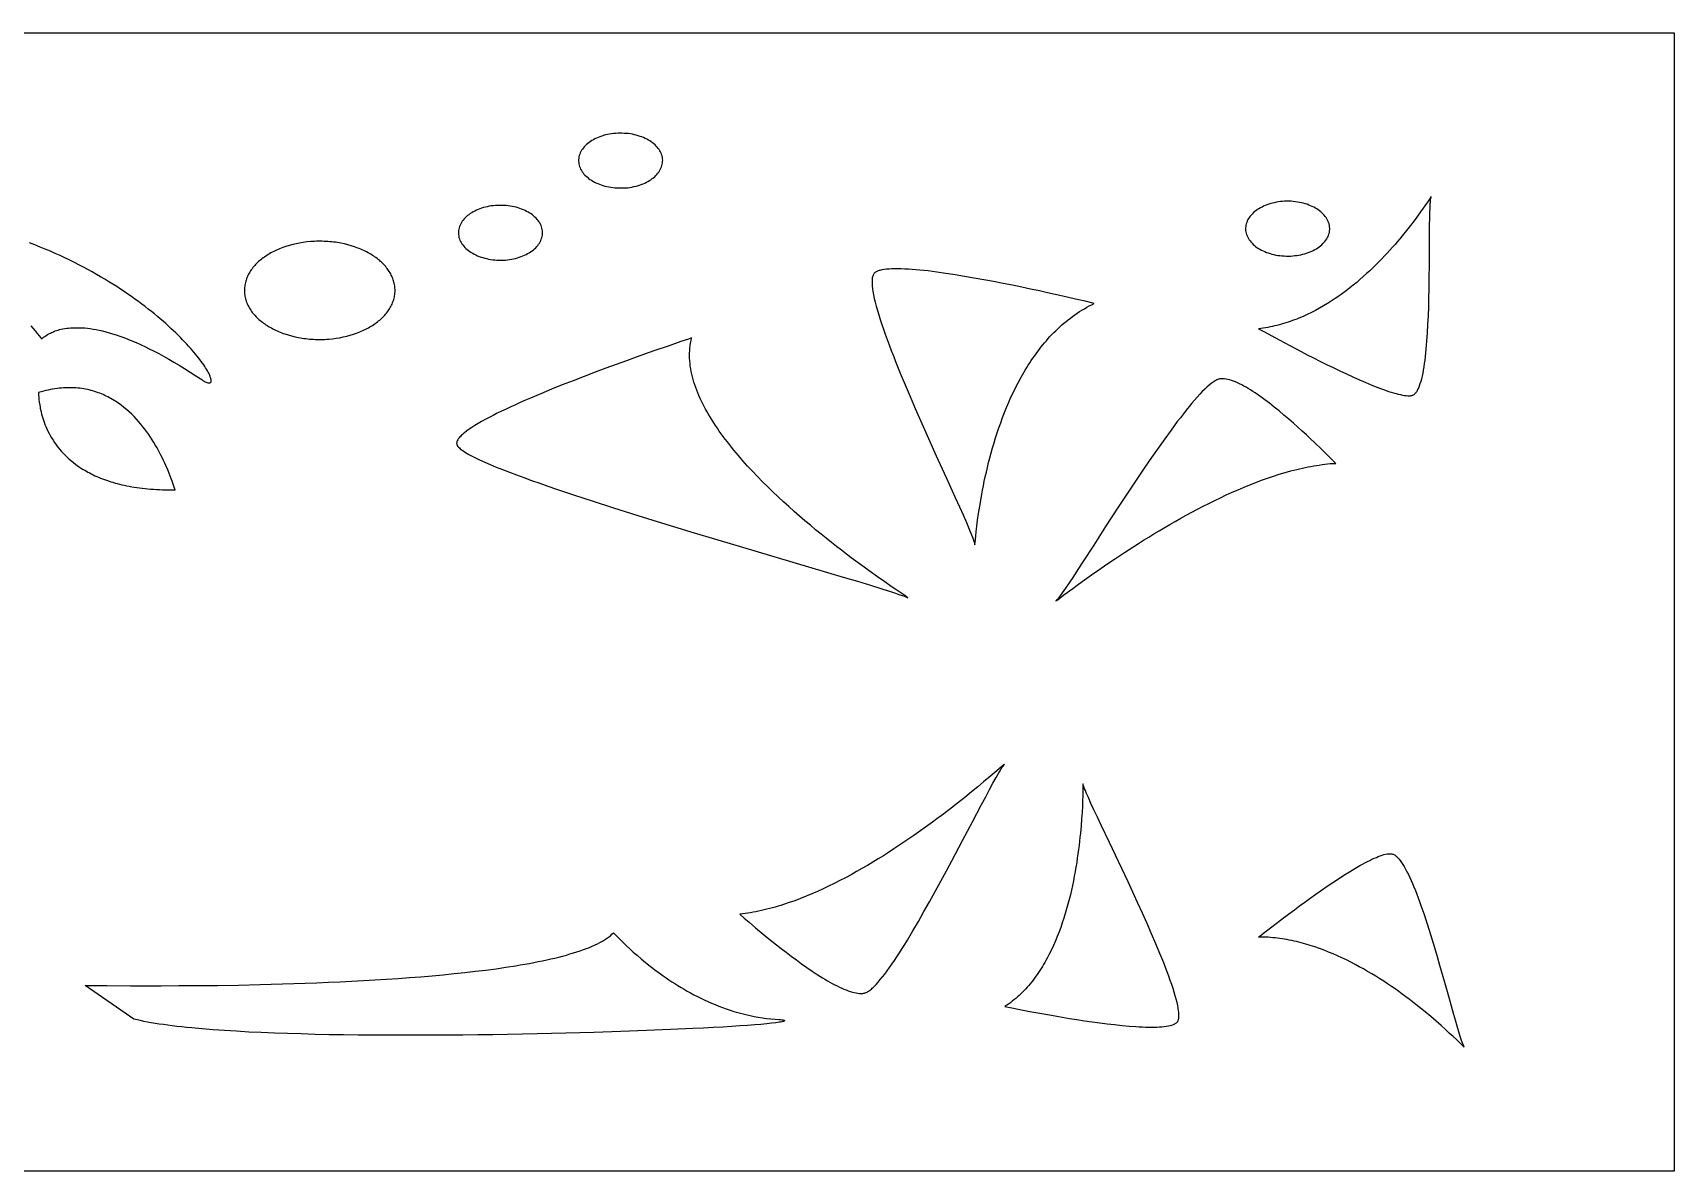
# Model space of a CAD drawing. Extents: x 3.2 to 84.5, y 37.4 to 61.3.
# Drawn here: x 68.33 to 84.19, y 50.27 to 61.27 of the extents above; entities that cross this region are included whole.
import ezdxf

# ---------------------------------------------------------------- set-up
doc = ezdxf.new("R2010")
doc.units = 0
doc.layers.add('IMPORT_-_LAMP', color=18, linetype='CONTINUOUS')

msp = doc.modelspace()

# ---------------------------------------------------------------- linework, layer by layer
at = {"layer": 'IMPORT_-_LAMP'}
for points in [[(23.443, 50.267), (23.443, 50.735), (3.192, 50.735), (3.193, 53.567), (3.193, 57.967), (3.193, 60.799), (23.443, 60.799), (23.442, 61.267), (43.692, 61.267), (43.692, 60.799), (63.942, 60.799), (63.942, 61.267), (84.192, 61.267), (84.192, 50.267), (63.942, 50.267), (63.942, 50.735), (43.692, 50.735), (43.692, 50.267)], [(73.997, 59.768), (74.018, 59.768), (74.039, 59.768), (74.059, 59.769), (74.079, 59.771), (74.099, 59.774), (74.119, 59.777), (74.138, 59.781), (74.156, 59.785), (74.175, 59.79), (74.192, 59.796), (74.21, 59.802), (74.227, 59.808), (74.243, 59.815), (74.259, 59.823), (74.274, 59.831), (74.288, 59.839), (74.302, 59.848), (74.315, 59.858), (74.328, 59.867), (74.34, 59.877), (74.351, 59.888), (74.361, 59.899), (74.371, 59.91), (74.38, 59.922), (74.387, 59.933), (74.394, 59.946), (74.4, 59.958), (74.406, 59.971), (74.41, 59.984), (74.413, 59.997), (74.415, 60.01), (74.416, 60.024), (74.417, 60.038), (74.416, 60.051), (74.414, 60.064), (74.411, 60.078), (74.407, 60.09), (74.402, 60.103), (74.396, 60.116), (74.39, 60.128), (74.382, 60.14), (74.374, 60.151), (74.364, 60.163), (74.354, 60.173), (74.344, 60.184), (74.332, 60.194), (74.32, 60.204), (74.307, 60.214), (74.293, 60.223), (74.279, 60.231), (74.264, 60.24), (74.248, 60.247), (74.232, 60.255), (74.215, 60.261), (74.198, 60.267), (74.18, 60.273), (74.162, 60.278), (74.144, 60.283), (74.125, 60.287), (74.105, 60.29), (74.085, 60.293), (74.065, 60.295), (74.044, 60.296), (74.023, 60.297), (74.003, 60.297), (73.982, 60.297), (73.961, 60.296), (73.941, 60.294), (73.922, 60.291), (73.902, 60.288), (73.883, 60.284), (73.864, 60.28), (73.846, 60.275), (73.828, 60.269), (73.811, 60.263), (73.794, 60.257), (73.778, 60.25), (73.762, 60.242), (73.747, 60.234), (73.732, 60.226), (73.718, 60.217), (73.705, 60.207), (73.693, 60.198), (73.681, 60.188), (73.67, 60.177), (73.659, 60.166), (73.65, 60.155), (73.641, 60.143), (73.633, 60.132), (73.626, 60.119), (73.62, 60.107), (73.615, 60.094), (73.611, 60.081), (73.608, 60.068), (73.605, 60.055), (73.604, 60.041), (73.604, 60.027), (73.605, 60.014), (73.607, 60.001), (73.61, 59.987), (73.614, 59.975), (73.619, 59.962), (73.624, 59.949), (73.631, 59.937), (73.639, 59.925), (73.647, 59.914), (73.656, 59.903), (73.666, 59.892), (73.677, 59.881), (73.689, 59.871), (73.701, 59.861), (73.714, 59.851), (73.728, 59.842), (73.742, 59.834), (73.757, 59.825), (73.772, 59.818), (73.789, 59.81), (73.805, 59.804), (73.822, 59.798), (73.84, 59.792), (73.858, 59.787), (73.877, 59.782), (73.896, 59.778), (73.916, 59.775), (73.936, 59.772), (73.956, 59.77), (73.976, 59.769)], [(81.845, 59.686), (81.842, 59.681), (81.834, 59.67), (81.808, 59.632), (81.79, 59.604), (81.768, 59.572), (81.742, 59.536), (81.713, 59.496), (81.681, 59.452), (81.645, 59.405), (81.606, 59.356), (81.564, 59.304), (81.542, 59.277), (81.519, 59.25), (81.495, 59.223), (81.471, 59.195), (81.446, 59.167), (81.42, 59.139), (81.393, 59.111), (81.366, 59.082), (81.338, 59.054), (81.31, 59.025), (81.28, 58.996), (81.25, 58.968), (81.22, 58.94), (81.188, 58.911), (81.156, 58.884), (81.124, 58.856), (81.091, 58.829), (81.057, 58.802), (81.022, 58.775), (80.987, 58.749), (80.952, 58.724), (80.915, 58.699), (80.879, 58.675), (80.841, 58.651), (80.804, 58.628), (80.765, 58.606), (80.726, 58.585), (80.687, 58.565), (80.647, 58.545), (80.606, 58.527), (80.565, 58.51), (80.545, 58.501), (80.524, 58.493), (80.503, 58.486), (80.482, 58.478), (80.461, 58.471), (80.439, 58.464), (80.418, 58.458), (80.396, 58.452), (80.375, 58.446), (80.353, 58.44), (80.331, 58.435), (80.309, 58.43), (80.287, 58.426), (80.265, 58.421), (80.243, 58.418), (80.22, 58.414), (80.198, 58.411), (80.175, 58.408), (80.233, 58.377), (80.297, 58.342), (80.38, 58.297), (80.478, 58.245), (80.588, 58.187), (80.647, 58.157), (80.707, 58.126), (80.769, 58.095), (80.833, 58.063), (80.896, 58.032), (80.96, 58.002), (81.024, 57.971), (81.088, 57.942), (81.15, 57.914), (81.211, 57.888), (81.27, 57.863), (81.327, 57.841), (81.355, 57.83), (81.382, 57.82), (81.408, 57.811), (81.433, 57.802), (81.458, 57.795), (81.481, 57.787), (81.504, 57.781), (81.526, 57.775), (81.546, 57.771), (81.566, 57.767), (81.584, 57.764), (81.601, 57.762), (81.617, 57.761), (81.632, 57.76), (81.645, 57.761), (81.651, 57.762), (81.657, 57.763), (81.663, 57.765), (81.668, 57.767), (81.673, 57.77), (81.679, 57.773), (81.684, 57.777), (81.688, 57.782), (81.693, 57.787), (81.698, 57.792), (81.703, 57.799), (81.707, 57.805), (81.711, 57.813), (81.716, 57.82), (81.72, 57.829), (81.724, 57.838), (81.732, 57.857), (81.739, 57.878), (81.746, 57.9), (81.753, 57.925), (81.759, 57.951), (81.765, 57.979), (81.77, 58.008), (81.775, 58.039), (81.78, 58.071), (81.785, 58.104), (81.789, 58.139), (81.793, 58.174), (81.796, 58.211), (81.8, 58.249), (81.803, 58.287), (81.808, 58.367), (81.813, 58.449), (81.817, 58.533), (81.82, 58.618), (81.822, 58.704), (81.824, 58.791), (81.825, 58.876), (81.827, 59.044), (81.828, 59.203), (81.829, 59.348), (81.829, 59.413), (81.83, 59.473), (81.831, 59.527), (81.833, 59.575), (81.835, 59.615), (81.836, 59.632), (81.838, 59.647), (81.839, 59.66), (81.841, 59.671), (81.843, 59.68)], [(72.836, 59.071), (72.857, 59.071), (72.878, 59.071), (72.898, 59.072), (72.918, 59.074), (72.938, 59.077), (72.957, 59.08), (72.976, 59.084), (72.995, 59.088), (73.013, 59.093), (73.031, 59.099), (73.048, 59.105), (73.065, 59.111), (73.082, 59.118), (73.097, 59.126), (73.112, 59.134), (73.127, 59.142), (73.141, 59.151), (73.154, 59.16), (73.167, 59.17), (73.178, 59.18), (73.19, 59.191), (73.2, 59.202), (73.209, 59.213), (73.218, 59.225), (73.226, 59.236), (73.233, 59.249), (73.239, 59.261), (73.244, 59.274), (73.248, 59.287), (73.252, 59.3), (73.254, 59.313), (73.255, 59.327), (73.255, 59.341), (73.254, 59.354), (73.252, 59.367), (73.25, 59.38), (73.246, 59.393), (73.241, 59.406), (73.235, 59.418), (73.228, 59.431), (73.221, 59.443), (73.212, 59.454), (73.203, 59.465), (73.193, 59.476), (73.182, 59.487), (73.171, 59.497), (73.158, 59.507), (73.145, 59.517), (73.132, 59.526), (73.117, 59.534), (73.102, 59.542), (73.087, 59.55), (73.071, 59.557), (73.054, 59.564), (73.037, 59.57), (73.019, 59.576), (73.001, 59.581), (72.982, 59.586), (72.963, 59.59), (72.944, 59.593), (72.924, 59.596), (72.904, 59.598), (72.883, 59.599), (72.862, 59.6), (72.841, 59.6), (72.82, 59.6), (72.8, 59.598), (72.78, 59.597), (72.76, 59.594), (72.741, 59.591), (72.722, 59.587), (72.703, 59.583), (72.685, 59.578), (72.667, 59.572), (72.65, 59.566), (72.633, 59.56), (72.616, 59.553), (72.601, 59.545), (72.586, 59.537), (72.571, 59.529), (72.557, 59.52), (72.544, 59.51), (72.531, 59.501), (72.52, 59.491), (72.508, 59.48), (72.498, 59.469), (72.489, 59.458), (72.48, 59.446), (72.472, 59.434), (72.465, 59.422), (72.459, 59.41), (72.454, 59.397), (72.449, 59.384), (72.446, 59.371), (72.444, 59.358), (72.443, 59.344), (72.443, 59.33), (72.444, 59.317), (72.446, 59.304), (72.448, 59.29), (72.452, 59.277), (72.457, 59.265), (72.463, 59.252), (72.47, 59.24), (72.477, 59.228), (72.486, 59.217), (72.495, 59.205), (72.505, 59.194), (72.516, 59.184), (72.527, 59.174), (72.54, 59.164), (72.553, 59.154), (72.566, 59.145), (72.581, 59.137), (72.596, 59.128), (72.611, 59.121), (72.627, 59.113), (72.644, 59.107), (72.661, 59.1), (72.679, 59.095), (72.697, 59.09), (72.716, 59.085), (72.735, 59.081), (72.754, 59.078), (72.774, 59.075), (72.794, 59.073), (72.815, 59.071)], [(80.444, 59.11), (80.465, 59.11), (80.485, 59.11), (80.506, 59.112), (80.526, 59.114), (80.546, 59.116), (80.565, 59.119), (80.584, 59.123), (80.603, 59.127), (80.621, 59.132), (80.639, 59.138), (80.656, 59.144), (80.673, 59.15), (80.689, 59.157), (80.705, 59.165), (80.72, 59.173), (80.735, 59.181), (80.749, 59.19), (80.762, 59.2), (80.774, 59.209), (80.786, 59.22), (80.797, 59.23), (80.808, 59.241), (80.817, 59.252), (80.826, 59.264), (80.834, 59.276), (80.841, 59.288), (80.847, 59.3), (80.852, 59.313), (80.856, 59.326), (80.86, 59.339), (80.862, 59.353), (80.863, 59.366), (80.863, 59.38), (80.862, 59.393), (80.86, 59.407), (80.857, 59.42), (80.853, 59.433), (80.849, 59.445), (80.843, 59.458), (80.836, 59.47), (80.829, 59.482), (80.82, 59.493), (80.811, 59.505), (80.801, 59.516), (80.79, 59.526), (80.779, 59.537), (80.766, 59.546), (80.753, 59.556), (80.74, 59.565), (80.725, 59.574), (80.71, 59.582), (80.695, 59.589), (80.679, 59.597), (80.662, 59.603), (80.645, 59.61), (80.627, 59.615), (80.609, 59.62), (80.59, 59.625), (80.571, 59.629), (80.552, 59.632), (80.532, 59.635), (80.511, 59.637), (80.491, 59.639), (80.47, 59.639), (80.449, 59.64), (80.428, 59.639), (80.408, 59.638), (80.388, 59.636), (80.368, 59.633), (80.349, 59.63), (80.329, 59.626), (80.311, 59.622), (80.293, 59.617), (80.275, 59.612), (80.257, 59.606), (80.241, 59.599), (80.224, 59.592), (80.209, 59.584), (80.193, 59.576), (80.179, 59.568), (80.165, 59.559), (80.152, 59.55), (80.139, 59.54), (80.127, 59.53), (80.116, 59.519), (80.106, 59.508), (80.096, 59.497), (80.088, 59.486), (80.08, 59.474), (80.073, 59.462), (80.067, 59.449), (80.062, 59.436), (80.057, 59.423), (80.054, 59.41), (80.052, 59.397), (80.051, 59.383), (80.051, 59.37), (80.051, 59.356), (80.053, 59.343), (80.056, 59.33), (80.06, 59.317), (80.065, 59.304), (80.071, 59.292), (80.077, 59.279), (80.085, 59.268), (80.093, 59.256), (80.103, 59.245), (80.113, 59.234), (80.124, 59.223), (80.135, 59.213), (80.147, 59.203), (80.16, 59.193), (80.174, 59.184), (80.188, 59.176), (80.203, 59.168), (80.219, 59.16), (80.235, 59.153), (80.252, 59.146), (80.269, 59.14), (80.287, 59.134), (80.305, 59.129), (80.324, 59.124), (80.343, 59.12), (80.362, 59.117), (80.382, 59.114), (80.402, 59.112), (80.423, 59.111)], [(71.079, 58.304), (71.098, 58.304), (71.116, 58.304), (71.135, 58.305), (71.153, 58.305), (71.172, 58.306), (71.19, 58.308), (71.226, 58.311), (71.261, 58.316), (71.296, 58.321), (71.33, 58.328), (71.364, 58.336), (71.397, 58.345), (71.428, 58.354), (71.459, 58.365), (71.49, 58.377), (71.504, 58.383), (71.519, 58.39), (71.533, 58.396), (71.547, 58.403), (71.561, 58.41), (71.574, 58.417), (71.587, 58.425), (71.6, 58.433), (71.613, 58.44), (71.625, 58.449), (71.637, 58.457), (71.649, 58.465), (71.66, 58.474), (71.671, 58.483), (71.682, 58.492), (71.692, 58.501), (71.702, 58.51), (71.712, 58.52), (71.722, 58.529), (71.731, 58.539), (71.739, 58.549), (71.748, 58.559), (71.756, 58.57), (71.763, 58.58), (71.771, 58.591), (71.778, 58.601), (71.784, 58.612), (71.79, 58.623), (71.796, 58.634), (71.801, 58.645), (71.806, 58.657), (71.81, 58.668), (71.814, 58.68), (71.818, 58.691), (71.821, 58.703), (71.824, 58.715), (71.826, 58.727), (71.828, 58.739), (71.829, 58.751), (71.83, 58.763), (71.83, 58.776), (71.83, 58.788), (71.829, 58.8), (71.828, 58.812), (71.827, 58.824), (71.825, 58.836), (71.823, 58.848), (71.82, 58.859), (71.816, 58.871), (71.813, 58.882), (71.809, 58.894), (71.804, 58.905), (71.799, 58.916), (71.794, 58.927), (71.788, 58.938), (71.782, 58.949), (71.775, 58.96), (71.768, 58.97), (71.761, 58.981), (71.753, 58.991), (71.745, 59.001), (71.737, 59.012), (71.728, 59.021), (71.719, 59.031), (71.709, 59.041), (71.699, 59.05), (71.689, 59.059), (71.679, 59.069), (71.668, 59.077), (71.657, 59.086), (71.645, 59.095), (71.633, 59.103), (71.621, 59.111), (71.609, 59.119), (71.596, 59.127), (71.583, 59.135), (71.57, 59.142), (71.556, 59.15), (71.542, 59.157), (71.528, 59.163), (71.514, 59.17), (71.5, 59.176), (71.485, 59.182), (71.47, 59.188), (71.454, 59.194), (71.439, 59.199), (71.407, 59.21), (71.374, 59.219), (71.341, 59.227), (71.307, 59.234), (71.289, 59.237), (71.272, 59.24), (71.254, 59.243), (71.236, 59.245), (71.218, 59.247), (71.2, 59.249), (71.182, 59.25), (71.163, 59.251), (71.144, 59.252), (71.126, 59.253), (71.107, 59.253), (71.088, 59.253), (71.07, 59.253), (71.051, 59.252), (71.033, 59.251), (71.015, 59.25), (70.979, 59.246), (70.943, 59.242), (70.908, 59.236), (70.874, 59.229), (70.841, 59.222), (70.808, 59.213), (70.776, 59.203), (70.745, 59.192), (70.715, 59.18), (70.7, 59.174), (70.686, 59.168), (70.672, 59.161), (70.658, 59.154), (70.644, 59.147), (70.63, 59.14), (70.617, 59.132), (70.604, 59.125), (70.592, 59.117), (70.58, 59.109), (70.568, 59.101), (70.556, 59.092), (70.544, 59.083), (70.533, 59.075), (70.523, 59.066), (70.512, 59.056), (70.502, 59.047), (70.492, 59.038), (70.483, 59.028), (70.474, 59.018), (70.465, 59.008), (70.457, 58.998), (70.449, 58.988), (70.441, 58.977), (70.434, 58.967), (70.427, 58.956), (70.421, 58.945), (70.414, 58.934), (70.409, 58.923), (70.404, 58.912), (70.399, 58.901), (70.394, 58.889), (70.39, 58.878), (70.387, 58.866), (70.384, 58.854), (70.381, 58.842), (70.379, 58.83), (70.377, 58.818), (70.376, 58.806), (70.375, 58.794), (70.374, 58.782), (70.375, 58.769), (70.375, 58.757), (70.376, 58.745), (70.378, 58.733), (70.38, 58.722), (70.382, 58.71), (70.385, 58.698), (70.388, 58.686), (70.392, 58.675), (70.396, 58.664), (70.401, 58.652), (70.405, 58.641), (70.411, 58.63), (70.417, 58.619), (70.423, 58.608), (70.429, 58.597), (70.436, 58.587), (70.444, 58.576), (70.451, 58.566), (70.459, 58.556), (70.468, 58.546), (70.477, 58.536), (70.486, 58.526), (70.495, 58.517), (70.505, 58.507), (70.515, 58.498), (70.526, 58.489), (70.537, 58.48), (70.548, 58.471), (70.559, 58.463), (70.571, 58.454), (70.583, 58.446), (70.596, 58.438), (70.608, 58.43), (70.621, 58.422), (70.635, 58.415), (70.648, 58.408), (70.662, 58.401), (70.676, 58.394), (70.69, 58.387), (70.705, 58.381), (70.72, 58.375), (70.735, 58.369), (70.75, 58.363), (70.766, 58.358), (70.797, 58.348), (70.83, 58.338), (70.864, 58.33), (70.898, 58.323), (70.915, 58.32), (70.933, 58.317), (70.95, 58.315), (70.968, 58.312), (70.986, 58.31), (71.005, 58.308), (71.023, 58.307), (71.041, 58.306), (71.06, 58.305)], [(77.434, 56.319), (77.434, 56.321), (77.435, 56.326), (77.437, 56.343), (77.443, 56.405), (77.448, 56.448), (77.454, 56.499), (77.461, 56.557), (77.47, 56.622), (77.481, 56.692), (77.494, 56.768), (77.501, 56.808), (77.508, 56.849), (77.517, 56.891), (77.525, 56.934), (77.535, 56.978), (77.545, 57.022), (77.555, 57.068), (77.567, 57.114), (77.579, 57.161), (77.591, 57.208), (77.605, 57.256), (77.619, 57.304), (77.634, 57.353), (77.65, 57.402), (77.666, 57.451), (77.684, 57.5), (77.702, 57.55), (77.721, 57.599), (77.741, 57.648), (77.762, 57.698), (77.783, 57.746), (77.806, 57.795), (77.83, 57.843), (77.855, 57.891), (77.88, 57.939), (77.893, 57.962), (77.907, 57.986), (77.921, 58.009), (77.935, 58.032), (77.949, 58.055), (77.964, 58.077), (77.978, 58.1), (77.994, 58.122), (78.009, 58.144), (78.025, 58.166), (78.041, 58.188), (78.057, 58.209), (78.073, 58.23), (78.09, 58.251), (78.107, 58.272), (78.125, 58.292), (78.142, 58.312), (78.16, 58.332), (78.179, 58.351), (78.197, 58.37), (78.216, 58.389), (78.235, 58.408), (78.255, 58.426), (78.275, 58.444), (78.295, 58.461), (78.316, 58.478), (78.336, 58.495), (78.358, 58.511), (78.379, 58.527), (78.401, 58.543), (78.423, 58.558), (78.446, 58.573), (78.468, 58.587), (78.492, 58.601), (78.515, 58.615), (78.539, 58.628), (78.563, 58.64), (78.588, 58.652), (78.501, 58.673), (78.406, 58.695), (78.283, 58.723), (78.137, 58.756), (78.057, 58.773), (77.973, 58.791), (77.887, 58.809), (77.797, 58.828), (77.706, 58.846), (77.614, 58.864), (77.52, 58.882), (77.427, 58.898), (77.335, 58.914), (77.243, 58.929), (77.154, 58.943), (77.067, 58.955), (77.025, 58.961), (76.983, 58.966), (76.942, 58.97), (76.903, 58.974), (76.864, 58.978), (76.827, 58.981), (76.791, 58.983), (76.757, 58.985), (76.723, 58.987), (76.691, 58.987), (76.661, 58.987), (76.633, 58.986), (76.606, 58.985), (76.581, 58.983), (76.558, 58.98), (76.536, 58.976), (76.526, 58.974), (76.517, 58.972), (76.508, 58.969), (76.5, 58.966), (76.492, 58.963), (76.485, 58.96), (76.479, 58.957), (76.473, 58.953), (76.467, 58.949), (76.462, 58.944), (76.458, 58.938), (76.454, 58.932), (76.451, 58.925), (76.448, 58.917), (76.445, 58.908), (76.443, 58.899), (76.442, 58.889), (76.441, 58.878), (76.44, 58.867), (76.44, 58.855), (76.44, 58.842), (76.441, 58.829), (76.442, 58.815), (76.444, 58.8), (76.446, 58.785), (76.448, 58.77), (76.454, 58.737), (76.461, 58.701), (76.47, 58.664), (76.48, 58.625), (76.492, 58.584), (76.505, 58.541), (76.519, 58.496), (76.534, 58.45), (76.55, 58.403), (76.567, 58.354), (76.586, 58.303), (76.605, 58.252), (76.625, 58.199), (76.646, 58.146), (76.667, 58.091), (76.712, 57.98), (76.759, 57.867), (76.808, 57.752), (76.858, 57.636), (76.909, 57.52), (76.96, 57.405), (77.061, 57.181), (77.157, 56.969), (77.245, 56.776), (77.285, 56.688), (77.32, 56.608), (77.352, 56.535), (77.38, 56.471), (77.402, 56.417), (77.411, 56.394), (77.418, 56.373), (77.425, 56.355), (77.429, 56.34), (77.432, 56.328), (77.433, 56.323)], [(76.786, 55.808), (76.783, 55.81), (76.777, 55.814), (76.756, 55.829), (76.679, 55.881), (76.626, 55.917), (76.563, 55.961), (76.492, 56.011), (76.414, 56.067), (76.33, 56.128), (76.24, 56.195), (76.193, 56.23), (76.145, 56.267), (76.097, 56.305), (76.047, 56.343), (75.997, 56.383), (75.947, 56.424), (75.895, 56.466), (75.844, 56.509), (75.792, 56.553), (75.74, 56.597), (75.688, 56.643), (75.636, 56.689), (75.585, 56.736), (75.533, 56.783), (75.482, 56.832), (75.432, 56.881), (75.382, 56.93), (75.334, 56.98), (75.285, 57.03), (75.238, 57.081), (75.192, 57.132), (75.148, 57.184), (75.126, 57.21), (75.104, 57.236), (75.083, 57.262), (75.062, 57.288), (75.042, 57.314), (75.022, 57.34), (75.002, 57.367), (74.983, 57.393), (74.964, 57.419), (74.946, 57.446), (74.928, 57.472), (74.911, 57.498), (74.894, 57.525), (74.878, 57.551), (74.862, 57.577), (74.847, 57.604), (74.832, 57.63), (74.818, 57.657), (74.804, 57.683), (74.791, 57.709), (74.779, 57.735), (74.767, 57.762), (74.756, 57.788), (74.746, 57.814), (74.736, 57.84), (74.727, 57.866), (74.719, 57.892), (74.711, 57.918), (74.704, 57.944), (74.698, 57.97), (74.692, 57.995), (74.688, 58.021), (74.684, 58.046), (74.681, 58.072), (74.678, 58.097), (74.677, 58.122), (74.676, 58.147), (74.677, 58.172), (74.678, 58.197), (74.68, 58.221), (74.682, 58.246), (74.686, 58.27), (74.691, 58.294), (74.696, 58.319), (74.667, 58.308), (74.592, 58.283), (74.478, 58.244), (74.332, 58.193), (74.16, 58.132), (74.066, 58.098), (73.968, 58.063), (73.867, 58.026), (73.764, 57.987), (73.659, 57.947), (73.553, 57.906), (73.447, 57.865), (73.342, 57.823), (73.239, 57.78), (73.139, 57.738), (73.09, 57.716), (73.041, 57.695), (72.994, 57.674), (72.948, 57.653), (72.903, 57.632), (72.86, 57.612), (72.818, 57.591), (72.778, 57.571), (72.739, 57.551), (72.702, 57.531), (72.667, 57.512), (72.634, 57.493), (72.602, 57.474), (72.574, 57.455), (72.547, 57.438), (72.523, 57.42), (72.501, 57.403), (72.491, 57.395), (72.481, 57.386), (72.473, 57.378), (72.465, 57.37), (72.458, 57.363), (72.451, 57.355), (72.445, 57.347), (72.44, 57.34), (72.436, 57.333), (72.432, 57.326), (72.429, 57.319), (72.427, 57.312), (72.426, 57.305), (72.425, 57.299), (72.426, 57.296), (72.426, 57.293), (72.427, 57.289), (72.428, 57.286), (72.432, 57.279), (72.437, 57.271), (72.444, 57.264), (72.452, 57.256), (72.461, 57.248), (72.472, 57.239), (72.484, 57.23), (72.497, 57.221), (72.512, 57.212), (72.528, 57.203), (72.545, 57.193), (72.563, 57.183), (72.583, 57.173), (72.603, 57.162), (72.648, 57.141), (72.697, 57.118), (72.751, 57.095), (72.808, 57.071), (72.87, 57.047), (72.935, 57.021), (73.003, 56.995), (73.075, 56.969), (73.15, 56.942), (73.228, 56.914), (73.308, 56.886), (73.391, 56.858), (73.477, 56.829), (73.564, 56.799), (73.654, 56.77), (73.746, 56.74), (73.933, 56.68), (74.126, 56.619), (74.323, 56.558), (74.522, 56.497), (74.721, 56.437), (74.919, 56.377), (75.308, 56.261), (75.675, 56.152), (76.01, 56.053), (76.162, 56.008), (76.301, 55.967), (76.425, 55.929), (76.534, 55.895), (76.627, 55.866), (76.666, 55.853), (76.7, 55.841), (76.73, 55.831), (76.754, 55.822), (76.773, 55.814)], [(78.217, 55.777), (78.224, 55.782), (78.24, 55.793), (78.295, 55.835), (78.381, 55.899), (78.435, 55.939), (78.495, 55.982), (78.561, 56.029), (78.633, 56.079), (78.71, 56.132), (78.792, 56.188), (78.879, 56.245), (78.97, 56.304), (79.017, 56.334), (79.065, 56.364), (79.114, 56.394), (79.163, 56.425), (79.214, 56.455), (79.265, 56.485), (79.317, 56.516), (79.369, 56.546), (79.423, 56.576), (79.476, 56.605), (79.531, 56.635), (79.585, 56.664), (79.641, 56.692), (79.696, 56.72), (79.752, 56.748), (79.808, 56.775), (79.864, 56.802), (79.921, 56.827), (79.978, 56.852), (80.035, 56.876), (80.092, 56.9), (80.149, 56.922), (80.205, 56.943), (80.262, 56.964), (80.319, 56.983), (80.375, 57.001), (80.432, 57.018), (80.488, 57.034), (80.516, 57.041), (80.544, 57.048), (80.571, 57.055), (80.599, 57.061), (80.627, 57.067), (80.654, 57.073), (80.681, 57.078), (80.709, 57.083), (80.736, 57.087), (80.763, 57.091), (80.789, 57.095), (80.816, 57.098), (80.843, 57.101), (80.869, 57.104), (80.895, 57.106), (80.921, 57.107), (80.882, 57.147), (80.839, 57.19), (80.783, 57.245), (80.716, 57.309), (80.679, 57.344), (80.639, 57.381), (80.598, 57.419), (80.556, 57.457), (80.512, 57.496), (80.467, 57.535), (80.421, 57.574), (80.375, 57.613), (80.328, 57.65), (80.281, 57.687), (80.235, 57.722), (80.212, 57.739), (80.189, 57.755), (80.166, 57.771), (80.143, 57.787), (80.121, 57.802), (80.098, 57.816), (80.076, 57.829), (80.055, 57.842), (80.033, 57.854), (80.013, 57.865), (79.992, 57.876), (79.972, 57.885), (79.952, 57.894), (79.933, 57.901), (79.915, 57.908), (79.897, 57.913), (79.879, 57.918), (79.862, 57.921), (79.846, 57.924), (79.83, 57.925), (79.823, 57.925), (79.816, 57.925), (79.809, 57.924), (79.802, 57.923), (79.795, 57.922), (79.787, 57.92), (79.78, 57.917), (79.772, 57.913), (79.763, 57.909), (79.755, 57.904), (79.746, 57.899), (79.737, 57.893), (79.728, 57.886), (79.718, 57.879), (79.698, 57.862), (79.677, 57.844), (79.655, 57.823), (79.632, 57.8), (79.608, 57.775), (79.583, 57.747), (79.558, 57.718), (79.531, 57.688), (79.504, 57.655), (79.477, 57.621), (79.449, 57.585), (79.42, 57.548), (79.39, 57.51), (79.361, 57.47), (79.33, 57.429), (79.269, 57.344), (79.206, 57.255), (79.142, 57.163), (79.077, 57.069), (79.012, 56.974), (78.948, 56.877), (78.884, 56.78), (78.82, 56.684), (78.698, 56.496), (78.583, 56.317), (78.478, 56.155), (78.43, 56.082), (78.386, 56.015), (78.346, 55.954), (78.31, 55.901), (78.279, 55.856), (78.265, 55.837), (78.253, 55.82), (78.242, 55.805), (78.232, 55.793), (78.224, 55.784)], [(69.706, 56.851), (69.705, 56.852), (69.704, 56.855), (69.7, 56.866), (69.686, 56.906), (69.676, 56.934), (69.664, 56.966), (69.65, 57.003), (69.634, 57.043), (69.615, 57.087), (69.605, 57.109), (69.594, 57.133), (69.582, 57.157), (69.57, 57.181), (69.557, 57.206), (69.544, 57.231), (69.53, 57.256), (69.515, 57.281), (69.5, 57.307), (69.484, 57.333), (69.467, 57.359), (69.45, 57.385), (69.432, 57.41), (69.413, 57.436), (69.394, 57.461), (69.373, 57.486), (69.352, 57.511), (69.331, 57.535), (69.308, 57.559), (69.285, 57.582), (69.261, 57.605), (69.236, 57.627), (69.21, 57.648), (69.184, 57.668), (69.157, 57.688), (69.143, 57.697), (69.129, 57.707), (69.115, 57.715), (69.1, 57.724), (69.085, 57.733), (69.071, 57.741), (69.055, 57.749), (69.04, 57.756), (69.025, 57.764), (69.009, 57.771), (68.993, 57.778), (68.977, 57.784), (68.96, 57.79), (68.944, 57.796), (68.927, 57.801), (68.91, 57.807), (68.892, 57.811), (68.875, 57.816), (68.857, 57.82), (68.839, 57.823), (68.821, 57.827), (68.803, 57.829), (68.784, 57.832), (68.765, 57.834), (68.746, 57.836), (68.727, 57.837), (68.707, 57.838), (68.687, 57.838), (68.667, 57.838), (68.647, 57.837), (68.627, 57.836), (68.606, 57.835), (68.585, 57.833), (68.564, 57.83), (68.542, 57.827), (68.521, 57.824), (68.499, 57.82), (68.477, 57.815), (68.454, 57.81), (68.432, 57.805), (68.409, 57.799), (68.386, 57.792), (68.386, 57.779), (68.386, 57.765), (68.387, 57.746), (68.389, 57.724), (68.392, 57.698), (68.396, 57.669), (68.399, 57.653), (68.402, 57.636), (68.406, 57.619), (68.41, 57.601), (68.415, 57.582), (68.42, 57.563), (68.426, 57.544), (68.432, 57.524), (68.439, 57.504), (68.447, 57.483), (68.456, 57.462), (68.465, 57.441), (68.475, 57.419), (68.486, 57.397), (68.498, 57.375), (68.511, 57.353), (68.525, 57.331), (68.539, 57.309), (68.555, 57.287), (68.571, 57.265), (68.589, 57.243), (68.608, 57.222), (68.628, 57.2), (68.649, 57.179), (68.671, 57.158), (68.694, 57.137), (68.719, 57.117), (68.745, 57.097), (68.772, 57.077), (68.801, 57.058), (68.816, 57.049), (68.831, 57.04), (68.847, 57.031), (68.862, 57.022), (68.879, 57.014), (68.895, 57.005), (68.912, 56.997), (68.93, 56.988), (68.947, 56.98), (68.965, 56.973), (68.984, 56.965), (69.003, 56.958), (69.022, 56.95), (69.042, 56.943), (69.062, 56.937), (69.082, 56.93), (69.103, 56.924), (69.125, 56.917), (69.146, 56.912), (69.168, 56.906), (69.191, 56.9), (69.214, 56.895), (69.237, 56.89), (69.261, 56.886), (69.286, 56.881), (69.31, 56.877), (69.336, 56.873), (69.361, 56.87), (69.387, 56.866), (69.414, 56.863), (69.441, 56.861), (69.468, 56.858), (69.496, 56.856), (69.525, 56.855), (69.554, 56.853), (69.583, 56.852), (69.613, 56.851), (69.644, 56.851), (69.675, 56.851)], [(77.719, 54.199), (77.713, 54.194), (77.698, 54.182), (77.647, 54.137), (77.568, 54.07), (77.518, 54.028), (77.463, 53.982), (77.402, 53.932), (77.336, 53.879), (77.265, 53.822), (77.188, 53.763), (77.108, 53.702), (77.066, 53.671), (77.023, 53.639), (76.98, 53.608), (76.935, 53.575), (76.889, 53.543), (76.843, 53.511), (76.796, 53.478), (76.748, 53.446), (76.699, 53.413), (76.65, 53.381), (76.6, 53.348), (76.55, 53.316), (76.499, 53.285), (76.447, 53.253), (76.395, 53.222), (76.343, 53.192), (76.29, 53.162), (76.237, 53.132), (76.183, 53.103), (76.129, 53.075), (76.075, 53.048), (76.021, 53.021), (75.967, 52.995), (75.912, 52.971), (75.858, 52.947), (75.803, 52.924), (75.749, 52.902), (75.694, 52.881), (75.64, 52.862), (75.586, 52.844), (75.559, 52.835), (75.532, 52.827), (75.505, 52.819), (75.478, 52.812), (75.451, 52.804), (75.424, 52.798), (75.397, 52.791), (75.371, 52.785), (75.344, 52.779), (75.318, 52.774), (75.291, 52.769), (75.265, 52.765), (75.239, 52.761), (75.213, 52.757), (75.187, 52.754), (75.161, 52.751), (75.204, 52.713), (75.252, 52.673), (75.314, 52.62), (75.387, 52.559), (75.428, 52.525), (75.471, 52.491), (75.516, 52.455), (75.562, 52.418), (75.61, 52.382), (75.659, 52.345), (75.709, 52.308), (75.759, 52.271), (75.81, 52.236), (75.86, 52.201), (75.91, 52.168), (75.935, 52.153), (75.96, 52.137), (75.985, 52.122), (76.009, 52.108), (76.033, 52.094), (76.056, 52.081), (76.08, 52.069), (76.103, 52.057), (76.125, 52.046), (76.147, 52.036), (76.169, 52.026), (76.19, 52.018), (76.21, 52.01), (76.23, 52.003), (76.25, 51.997), (76.268, 51.993), (76.286, 51.989), (76.303, 51.986), (76.32, 51.985), (76.335, 51.984), (76.343, 51.985), (76.35, 51.985), (76.357, 51.986), (76.364, 51.987), (76.371, 51.989), (76.378, 51.991), (76.385, 51.995), (76.393, 51.998), (76.401, 52.003), (76.409, 52.008), (76.417, 52.014), (76.425, 52.02), (76.434, 52.027), (76.443, 52.035), (76.452, 52.043), (76.461, 52.052), (76.48, 52.072), (76.5, 52.094), (76.52, 52.118), (76.541, 52.144), (76.563, 52.172), (76.586, 52.202), (76.609, 52.234), (76.632, 52.268), (76.656, 52.303), (76.68, 52.34), (76.705, 52.378), (76.731, 52.418), (76.756, 52.459), (76.782, 52.501), (76.808, 52.545), (76.835, 52.589), (76.888, 52.68), (76.942, 52.775), (76.997, 52.871), (77.051, 52.97), (77.106, 53.069), (77.159, 53.168), (77.212, 53.267), (77.315, 53.461), (77.411, 53.644), (77.499, 53.81), (77.539, 53.885), (77.575, 53.955), (77.609, 54.017), (77.639, 54.071), (77.666, 54.118), (77.677, 54.137), (77.688, 54.155), (77.697, 54.17), (77.706, 54.182), (77.713, 54.192)], [(78.48, 54.011), (78.479, 54.004), (78.479, 53.989), (78.478, 53.933), (78.477, 53.894), (78.475, 53.848), (78.473, 53.795), (78.47, 53.737), (78.466, 53.673), (78.46, 53.605), (78.454, 53.532), (78.45, 53.494), (78.446, 53.455), (78.441, 53.415), (78.436, 53.374), (78.43, 53.333), (78.424, 53.291), (78.418, 53.249), (78.411, 53.205), (78.403, 53.162), (78.395, 53.118), (78.387, 53.073), (78.377, 53.029), (78.367, 52.984), (78.357, 52.939), (78.346, 52.893), (78.334, 52.848), (78.321, 52.803), (78.308, 52.758), (78.294, 52.713), (78.279, 52.668), (78.264, 52.623), (78.248, 52.579), (78.23, 52.535), (78.213, 52.492), (78.194, 52.449), (78.174, 52.407), (78.153, 52.365), (78.132, 52.324), (78.121, 52.304), (78.11, 52.284), (78.098, 52.264), (78.086, 52.244), (78.074, 52.225), (78.062, 52.206), (78.049, 52.187), (78.036, 52.168), (78.023, 52.15), (78.01, 52.132), (77.996, 52.114), (77.983, 52.096), (77.969, 52.079), (77.954, 52.062), (77.94, 52.045), (77.925, 52.028), (77.909, 52.012), (77.894, 51.996), (77.878, 51.981), (77.862, 51.966), (77.846, 51.951), (77.829, 51.937), (77.812, 51.922), (77.795, 51.909), (77.778, 51.895), (77.76, 51.882), (77.742, 51.87), (77.724, 51.858), (77.792, 51.844), (77.868, 51.829), (77.965, 51.811), (78.08, 51.79), (78.21, 51.767), (78.278, 51.755), (78.349, 51.743), (78.421, 51.732), (78.494, 51.721), (78.567, 51.71), (78.641, 51.7), (78.714, 51.691), (78.785, 51.683), (78.856, 51.675), (78.924, 51.669), (78.99, 51.664), (79.022, 51.662), (79.053, 51.661), (79.083, 51.66), (79.112, 51.659), (79.14, 51.659), (79.167, 51.659), (79.193, 51.66), (79.218, 51.661), (79.241, 51.663), (79.264, 51.665), (79.284, 51.667), (79.304, 51.671), (79.322, 51.675), (79.338, 51.679), (79.353, 51.684), (79.359, 51.687), (79.365, 51.69), (79.371, 51.693), (79.377, 51.696), (79.382, 51.7), (79.386, 51.703), (79.39, 51.707), (79.394, 51.712), (79.397, 51.717), (79.399, 51.723), (79.401, 51.73), (79.403, 51.737), (79.405, 51.745), (79.406, 51.753), (79.406, 51.763), (79.406, 51.772), (79.406, 51.782), (79.406, 51.793), (79.405, 51.804), (79.403, 51.816), (79.399, 51.842), (79.394, 51.869), (79.388, 51.898), (79.38, 51.929), (79.371, 51.962), (79.36, 51.997), (79.349, 52.033), (79.336, 52.071), (79.323, 52.11), (79.308, 52.15), (79.293, 52.192), (79.276, 52.235), (79.259, 52.279), (79.241, 52.324), (79.222, 52.37), (79.183, 52.464), (79.141, 52.562), (79.098, 52.661), (79.053, 52.761), (79.007, 52.862), (78.96, 52.963), (78.914, 53.063), (78.821, 53.259), (78.734, 53.443), (78.654, 53.612), (78.618, 53.688), (78.585, 53.758), (78.556, 53.821), (78.531, 53.877), (78.511, 53.924), (78.502, 53.945), (78.495, 53.963), (78.489, 53.979), (78.485, 53.992), (78.481, 54.003)], [(82.164, 51.464), (82.16, 51.468), (82.15, 51.477), (82.113, 51.513), (82.088, 51.538), (82.057, 51.567), (82.022, 51.599), (81.983, 51.636), (81.939, 51.675), (81.892, 51.717), (81.84, 51.761), (81.785, 51.807), (81.726, 51.855), (81.695, 51.879), (81.664, 51.904), (81.631, 51.928), (81.598, 51.953), (81.564, 51.978), (81.53, 52.003), (81.495, 52.028), (81.459, 52.053), (81.422, 52.077), (81.385, 52.102), (81.347, 52.126), (81.308, 52.15), (81.269, 52.174), (81.23, 52.198), (81.19, 52.221), (81.149, 52.243), (81.108, 52.265), (81.067, 52.287), (81.025, 52.308), (80.982, 52.328), (80.94, 52.348), (80.897, 52.367), (80.853, 52.385), (80.809, 52.402), (80.765, 52.419), (80.721, 52.434), (80.676, 52.449), (80.631, 52.462), (80.586, 52.474), (80.541, 52.486), (80.519, 52.491), (80.496, 52.496), (80.473, 52.5), (80.45, 52.505), (80.427, 52.508), (80.405, 52.512), (80.382, 52.515), (80.359, 52.518), (80.336, 52.521), (80.313, 52.523), (80.29, 52.525), (80.267, 52.527), (80.244, 52.528), (80.221, 52.529), (80.198, 52.529), (80.175, 52.529), (80.224, 52.567), (80.277, 52.609), (80.346, 52.662), (80.429, 52.725), (80.522, 52.794), (80.571, 52.831), (80.623, 52.868), (80.675, 52.906), (80.729, 52.944), (80.783, 52.982), (80.838, 53.02), (80.893, 53.057), (80.947, 53.093), (81.001, 53.127), (81.054, 53.16), (81.106, 53.191), (81.156, 53.22), (81.18, 53.234), (81.204, 53.247), (81.227, 53.259), (81.25, 53.27), (81.272, 53.281), (81.293, 53.291), (81.314, 53.299), (81.333, 53.307), (81.352, 53.314), (81.371, 53.321), (81.388, 53.326), (81.404, 53.33), (81.42, 53.333), (81.434, 53.334), (81.447, 53.335), (81.453, 53.335), (81.459, 53.335), (81.465, 53.334), (81.471, 53.332), (81.477, 53.33), (81.483, 53.327), (81.489, 53.324), (81.495, 53.32), (81.501, 53.316), (81.507, 53.311), (81.514, 53.305), (81.52, 53.299), (81.526, 53.292), (81.532, 53.285), (81.545, 53.269), (81.558, 53.251), (81.571, 53.231), (81.584, 53.21), (81.597, 53.186), (81.61, 53.161), (81.624, 53.135), (81.637, 53.106), (81.65, 53.077), (81.664, 53.046), (81.677, 53.014), (81.691, 52.98), (81.704, 52.945), (81.718, 52.91), (81.731, 52.873), (81.745, 52.836), (81.772, 52.758), (81.798, 52.678), (81.825, 52.596), (81.851, 52.512), (81.876, 52.427), (81.902, 52.342), (81.926, 52.258), (81.973, 52.093), (82.017, 51.937), (82.057, 51.795), (82.075, 51.73), (82.092, 51.671), (82.108, 51.618), (82.122, 51.572), (82.135, 51.532), (82.141, 51.516), (82.147, 51.501), (82.152, 51.488), (82.156, 51.478), (82.161, 51.47)], [(69.307, 51.737), (68.834, 52.062), (68.852, 52.062), (68.894, 52.062), (69.044, 52.061), (69.274, 52.059), (69.415, 52.059), (69.571, 52.059), (69.741, 52.06), (69.923, 52.061), (70.116, 52.063), (70.317, 52.066), (70.527, 52.071), (70.634, 52.074), (70.743, 52.077), (70.852, 52.08), (70.963, 52.084), (71.074, 52.088), (71.186, 52.092), (71.299, 52.098), (71.411, 52.103), (71.524, 52.109), (71.636, 52.115), (71.748, 52.122), (71.86, 52.13), (71.97, 52.138), (72.08, 52.146), (72.189, 52.156), (72.296, 52.165), (72.402, 52.176), (72.506, 52.187), (72.609, 52.199), (72.709, 52.211), (72.807, 52.224), (72.902, 52.238), (72.995, 52.252), (73.04, 52.26), (73.085, 52.268), (73.129, 52.275), (73.172, 52.284), (73.214, 52.292), (73.256, 52.3), (73.296, 52.309), (73.336, 52.318), (73.375, 52.327), (73.413, 52.336), (73.45, 52.346), (73.486, 52.356), (73.521, 52.366), (73.555, 52.376), (73.588, 52.386), (73.62, 52.397), (73.651, 52.408), (73.68, 52.419), (73.709, 52.43), (73.736, 52.441), (73.763, 52.453), (73.788, 52.465), (73.811, 52.477), (73.834, 52.49), (73.855, 52.503), (73.875, 52.516), (73.894, 52.529), (73.911, 52.542), (73.927, 52.556), (73.941, 52.57), (73.945, 52.567), (73.952, 52.56), (73.977, 52.534), (74.015, 52.495), (74.04, 52.471), (74.067, 52.445), (74.098, 52.416), (74.132, 52.385), (74.169, 52.353), (74.209, 52.319), (74.252, 52.284), (74.297, 52.247), (74.321, 52.229), (74.345, 52.211), (74.37, 52.192), (74.396, 52.173), (74.423, 52.155), (74.45, 52.136), (74.477, 52.117), (74.505, 52.098), (74.534, 52.08), (74.564, 52.061), (74.594, 52.043), (74.624, 52.025), (74.655, 52.007), (74.687, 51.99), (74.719, 51.972), (74.752, 51.956), (74.785, 51.939), (74.819, 51.923), (74.853, 51.907), (74.888, 51.892), (74.923, 51.877), (74.959, 51.863), (74.995, 51.849), (75.032, 51.836), (75.069, 51.823), (75.106, 51.811), (75.144, 51.8), (75.183, 51.79), (75.222, 51.78), (75.261, 51.771), (75.3, 51.763), (75.34, 51.756), (75.38, 51.75), (75.421, 51.744), (75.462, 51.74), (75.504, 51.737), (75.54, 51.734), (75.555, 51.732), (75.567, 51.73), (75.577, 51.729), (75.585, 51.727), (75.59, 51.725), (75.594, 51.723), (75.594, 51.722), (75.594, 51.721), (75.594, 51.72), (75.593, 51.719), (75.59, 51.717), (75.585, 51.715), (75.577, 51.713), (75.568, 51.71), (75.556, 51.708), (75.542, 51.706), (75.51, 51.701), (75.469, 51.696), (75.422, 51.691), (75.367, 51.686), (75.306, 51.681), (75.238, 51.676), (75.164, 51.671), (75.084, 51.666), (74.998, 51.66), (74.907, 51.655), (74.81, 51.65), (74.709, 51.645), (74.493, 51.635), (74.26, 51.625), (74.012, 51.616), (73.752, 51.608), (73.482, 51.6), (73.343, 51.597), (73.203, 51.593), (73.061, 51.59), (72.918, 51.588), (72.774, 51.586), (72.629, 51.584), (72.484, 51.582), (72.338, 51.581), (72.192, 51.58), (72.047, 51.58), (71.902, 51.58), (71.758, 51.58), (71.615, 51.581), (71.473, 51.582), (71.333, 51.584), (71.194, 51.586), (71.058, 51.589), (70.924, 51.593), (70.792, 51.597), (70.664, 51.601), (70.538, 51.607), (70.416, 51.612), (70.298, 51.619), (70.183, 51.626), (70.073, 51.634), (69.966, 51.642), (69.865, 51.651), (69.816, 51.656), (69.769, 51.661), (69.722, 51.666), (69.677, 51.672), (69.634, 51.677), (69.591, 51.683), (69.551, 51.689), (69.511, 51.695), (69.473, 51.702), (69.437, 51.708), (69.402, 51.715), (69.369, 51.722), (69.337, 51.729)]]:
    msp.add_lwpolyline(points, close=True, dxfattribs=at)
msp.add_lwpolyline([(68.31, 58.437), (68.331, 58.412), (68.353, 58.387), (68.373, 58.361), (68.393, 58.335), (68.413, 58.309), (68.414, 58.309), (68.415, 58.31), (68.42, 58.313), (68.434, 58.325), (68.445, 58.333), (68.458, 58.342), (68.473, 58.351), (68.491, 58.361), (68.501, 58.366), (68.511, 58.371), (68.522, 58.376), (68.534, 58.381), (68.547, 58.386), (68.56, 58.39), (68.574, 58.395), (68.589, 58.399), (68.605, 58.403), (68.621, 58.406), (68.639, 58.409), (68.657, 58.412), (68.676, 58.414), (68.695, 58.416), (68.716, 58.417), (68.737, 58.418), (68.76, 58.418), (68.783, 58.418), (68.807, 58.417), (68.832, 58.415), (68.858, 58.412), (68.885, 58.409), (68.913, 58.404), (68.942, 58.399), (68.971, 58.393), (69.002, 58.386), (69.034, 58.378), (69.067, 58.369), (69.101, 58.359), (69.136, 58.348), (69.172, 58.336), (69.209, 58.322), (69.247, 58.308), (69.287, 58.292), (69.327, 58.274), (69.369, 58.256), (69.412, 58.236), (69.455, 58.215), (69.501, 58.192), (69.547, 58.168), (69.594, 58.142), (69.643, 58.115), (69.693, 58.086), (69.744, 58.055), (69.797, 58.023), (69.85, 57.989), (69.905, 57.953), (69.962, 57.916), (69.973, 57.908), (69.984, 57.902), (69.994, 57.896), (70.004, 57.892), (70.012, 57.888), (70.02, 57.886), (70.027, 57.884), (70.033, 57.884), (70.038, 57.884), (70.043, 57.885), (70.046, 57.888), (70.049, 57.891), (70.052, 57.895), (70.053, 57.899), (70.054, 57.905), (70.054, 57.911), (70.053, 57.918), (70.051, 57.926), (70.048, 57.935), (70.045, 57.945), (70.041, 57.955), (70.036, 57.966), (70.031, 57.977), (70.024, 57.989), (70.017, 58.002), (70.009, 58.016), (70, 58.03), (69.991, 58.044), (69.981, 58.06), (69.969, 58.075), (69.958, 58.092), (69.945, 58.109), (69.932, 58.126), (69.918, 58.144), (69.903, 58.162), (69.887, 58.181), (69.871, 58.2), (69.853, 58.22), (69.835, 58.24), (69.817, 58.26), (69.797, 58.281), (69.777, 58.302), (69.756, 58.323), (69.734, 58.345), (69.712, 58.367), (69.688, 58.389), (69.664, 58.411), (69.64, 58.434), (69.614, 58.457), (69.588, 58.48), (69.561, 58.504), (69.533, 58.527), (69.504, 58.551), (69.475, 58.574), (69.445, 58.598), (69.414, 58.622), (69.382, 58.646), (69.35, 58.67), (69.317, 58.694), (69.283, 58.718), (69.248, 58.743), (69.213, 58.767), (69.177, 58.791), (69.14, 58.815), (69.103, 58.839), (69.064, 58.862), (69.025, 58.886), (68.985, 58.91), (68.945, 58.933), (68.904, 58.957), (68.861, 58.98), (68.819, 59.003), (68.775, 59.025), (68.731, 59.048), (68.686, 59.07), (68.64, 59.092), (68.594, 59.114), (68.547, 59.135), (68.499, 59.156), (68.45, 59.177), (68.4, 59.197), (68.35, 59.217), (68.299, 59.237)], dxfattribs=at)
msp.add_lwpolyline([(68.31, 58.437), (68.331, 58.412), (68.353, 58.387), (68.373, 58.361), (68.393, 58.335), (68.413, 58.309), (68.414, 58.309), (68.415, 58.31), (68.42, 58.313), (68.434, 58.325), (68.445, 58.333), (68.458, 58.342), (68.473, 58.351), (68.491, 58.361), (68.501, 58.366), (68.511, 58.371), (68.522, 58.376), (68.534, 58.381), (68.547, 58.386), (68.56, 58.39), (68.574, 58.395), (68.589, 58.399), (68.605, 58.403), (68.621, 58.406), (68.639, 58.409), (68.657, 58.412), (68.676, 58.414), (68.695, 58.416), (68.716, 58.417), (68.737, 58.418), (68.76, 58.418), (68.783, 58.418), (68.807, 58.417), (68.832, 58.415), (68.858, 58.412), (68.885, 58.409), (68.913, 58.404), (68.942, 58.399), (68.971, 58.393), (69.002, 58.386), (69.034, 58.378), (69.067, 58.369), (69.101, 58.359), (69.136, 58.348), (69.172, 58.336), (69.209, 58.322), (69.247, 58.308), (69.287, 58.292), (69.327, 58.274), (69.369, 58.256), (69.412, 58.236), (69.455, 58.215), (69.501, 58.192), (69.547, 58.168), (69.594, 58.142), (69.643, 58.115), (69.693, 58.086), (69.744, 58.055), (69.797, 58.023), (69.85, 57.989), (69.905, 57.953), (69.962, 57.916), (69.973, 57.908), (69.984, 57.902), (69.994, 57.896), (70.004, 57.892), (70.012, 57.888), (70.02, 57.886), (70.027, 57.884), (70.033, 57.884), (70.038, 57.884), (70.043, 57.885), (70.046, 57.888), (70.049, 57.891), (70.052, 57.895), (70.053, 57.899), (70.054, 57.905), (70.054, 57.911), (70.053, 57.918), (70.051, 57.926), (70.048, 57.935), (70.045, 57.945), (70.041, 57.955), (70.036, 57.966), (70.031, 57.977), (70.024, 57.989), (70.017, 58.002), (70.009, 58.016), (70, 58.03), (69.991, 58.044), (69.981, 58.06), (69.969, 58.075), (69.958, 58.092), (69.945, 58.109), (69.932, 58.126), (69.918, 58.144), (69.903, 58.162), (69.887, 58.181), (69.871, 58.2), (69.853, 58.22), (69.835, 58.24), (69.817, 58.26), (69.797, 58.281), (69.777, 58.302), (69.756, 58.323), (69.734, 58.345), (69.712, 58.367), (69.688, 58.389), (69.664, 58.411), (69.64, 58.434), (69.614, 58.457), (69.588, 58.48), (69.561, 58.504), (69.533, 58.527), (69.504, 58.551), (69.475, 58.574), (69.445, 58.598), (69.414, 58.622), (69.382, 58.646), (69.35, 58.67), (69.317, 58.694), (69.283, 58.718), (69.248, 58.743), (69.213, 58.767), (69.177, 58.791), (69.14, 58.815), (69.103, 58.839), (69.064, 58.862), (69.025, 58.886), (68.985, 58.91), (68.945, 58.933), (68.904, 58.957), (68.861, 58.98), (68.819, 59.003), (68.775, 59.025), (68.731, 59.048), (68.686, 59.07), (68.64, 59.092), (68.594, 59.114), (68.547, 59.135), (68.499, 59.156), (68.45, 59.177), (68.4, 59.197), (68.35, 59.217), (68.299, 59.237)], dxfattribs=at)

doc.saveas('drawing.dxf')
